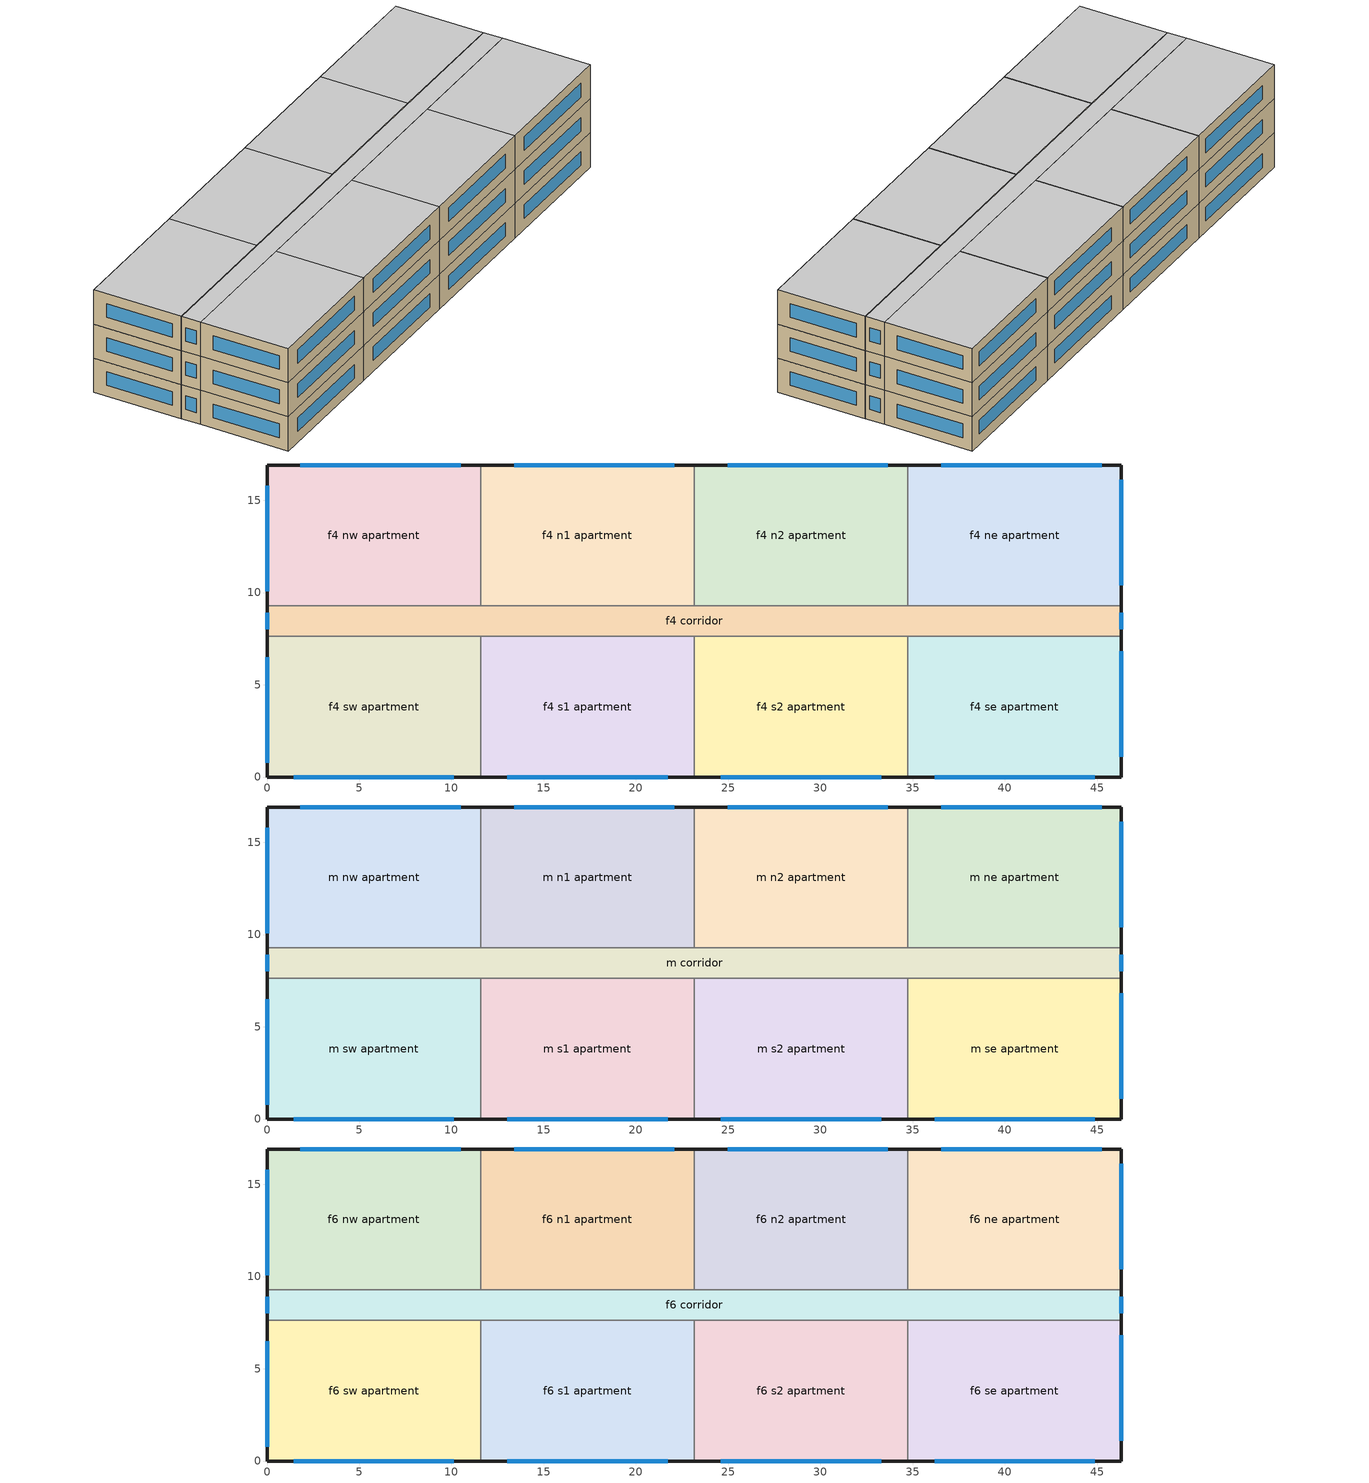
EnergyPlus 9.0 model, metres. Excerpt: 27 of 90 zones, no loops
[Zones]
f4 n1 apartment
 floor to f3 n1 apartment (int_slab_floor): 11.58,16.92 23.16,16.92 23.16,9.3 11.58,9.3 z9.14
 wall outside (res_ext_wall): 23.16,16.92 11.58,16.92 z9.14:12.19
 wall to f4 n2 apartment (int_wall): 23.16,9.3 23.16,16.92 z9.14:12.19
 wall to f4 corridor (int_wall): 11.58,9.3 23.16,9.3 z9.14:12.19
 window (reswindow_u__shgc_0.25): 22.08,16.92 13.4,16.92 z10.1:11.32
f4 n2 apartment
 floor to f3 n2 apartment (int_slab_floor): 23.16,16.92 34.75,16.92 34.75,9.3 23.16,9.3 z9.14
 wall outside (res_ext_wall): 34.75,16.92 23.16,16.92 z9.14:12.19
 wall to f4 ne apartment (int_wall): 34.75,9.3 34.75,16.92 z9.14:12.19
 wall to f4 corridor (int_wall): 23.16,9.3 34.75,9.3 z9.14:12.19
 window (reswindow_u__shgc_0.25): 33.66,16.92 24.98,16.92 z10.1:11.32
f4 ne apartment
 floor to f3 ne apartment (int_slab_floor): 34.75,16.92 46.33,16.92 46.33,9.3 34.75,9.3 z9.14
 wall outside (res_ext_wall): 46.33,9.3 46.33,16.92 34.75,16.92 z9.14:12.19
 wall to f4 corridor (int_wall): 34.75,9.3 46.33,9.3 z9.14:12.19
 window (reswindow_u__shgc_0.25): 45.25,16.92 36.56,16.92 / 46.33,10.4 46.33,16.11 z10.1:11.32
f4 nw apartment
 floor to f3 nw apartment (int_slab_floor): 0,16.92 11.58,16.92 11.58,9.3 0,9.3 z9.14
 wall outside (res_ext_wall): 11.58,16.92 0,16.92 0,9.3 z9.14:12.19
 wall to f4 n1 apartment (int_wall): 11.58,9.3 11.58,16.92 z9.14:12.19
 wall to f4 corridor (int_wall): 0,9.3 11.58,9.3 z9.14:12.19
 window (reswindow_u__shgc_0.25): 10.5,16.92 1.81,16.92 / 0,15.8 0,10.08 z10.1:11.32
f4 s1 apartment
 floor to f3 s1 apartment (int_slab_floor): 11.58,7.62 23.16,7.62 23.16,0 11.58,0 z9.14
 wall outside (res_ext_wall): 11.58,0 23.16,0 z9.14:12.19
 wall to f4 s2 apartment (int_wall): 23.16,0 23.16,7.62 z9.14:12.19
 wall to f4 corridor (int_wall): 23.16,7.62 11.58,7.62 z9.14:12.19
 window (reswindow_u__shgc_0.25): 13.03,0 21.72,0 z10.1:11.32
f4 s2 apartment
 floor to f3 s2 apartment (int_slab_floor): 23.16,7.62 34.75,7.62 34.75,0 23.16,0 z9.14
 wall outside (res_ext_wall): 23.16,0 34.75,0 z9.14:12.19
 wall to f4 se apartment (int_wall): 34.75,0 34.75,7.62 z9.14:12.19
 wall to f4 corridor (int_wall): 34.75,7.62 23.16,7.62 z9.14:12.19
 window (reswindow_u__shgc_0.25): 24.61,0 33.3,0 z10.1:11.32
f4 se apartment
 floor to f3 se apartment (int_slab_floor): 34.75,7.62 46.33,7.62 46.33,0 34.75,0 z9.14
 wall outside (res_ext_wall): 34.75,0 46.33,0 46.33,7.62 z9.14:12.19
 wall to f4 corridor (int_wall): 46.33,7.62 34.75,7.62 z9.14:12.19
 window (reswindow_u__shgc_0.25): 36.19,0 44.88,0 / 46.33,1.1 46.33,6.81 z10.1:11.32
f4 sw apartment
 floor to f3 sw apartment (int_slab_floor): 0,7.62 11.58,7.62 11.58,0 0,0 z9.14
 wall outside (res_ext_wall): 0,7.62 0,0 11.58,0 z9.14:12.19
 wall to f4 s1 apartment (int_wall): 11.58,0 11.58,7.62 z9.14:12.19
 wall to f4 corridor (int_wall): 11.58,7.62 0,7.62 z9.14:12.19
 window (reswindow_u__shgc_0.25): 0,6.5 0,0.79 / 1.45,0 10.13,0 z10.1:11.32
f4 corridor
 floor to f3 corridor (int_slab_floor): 0,9.3 46.33,9.3 46.33,7.62 0,7.62 z9.14
 wall outside (res_ext_wall): 46.33,7.62 46.33,9.3 / 0,9.3 0,7.62 z9.14:12.19
 window (reswindow_u__shgc_0.25): 0,8.91 0,8 / 46.33,8 46.33,8.91 z10.1:11.32
m n1 apartment
 floor to f4 n1 apartment (int_slab_floor): 11.58,16.92 23.16,16.92 23.16,9.3 11.58,9.3 z12.19
 wall outside (res_ext_wall): 23.16,16.92 11.58,16.92 z12.19:15.24
 wall to m n2 apartment (int_wall): 23.16,9.3 23.16,16.92 z12.19:15.24
 wall to m corridor (int_wall): 11.58,9.3 23.16,9.3 z12.19:15.24
 window (reswindow_u__shgc_0.25): 22.08,16.92 13.4,16.92 z13.15:14.36
m n2 apartment
 floor to f4 n2 apartment (int_slab_floor): 23.16,16.92 34.75,16.92 34.75,9.3 23.16,9.3 z12.19
 wall outside (res_ext_wall): 34.75,16.92 23.16,16.92 z12.19:15.24
 wall to m ne apartment (int_wall): 34.75,9.3 34.75,16.92 z12.19:15.24
 wall to m corridor (int_wall): 23.16,9.3 34.75,9.3 z12.19:15.24
 window (reswindow_u__shgc_0.25): 33.66,16.92 24.98,16.92 z13.15:14.36
m ne apartment
 floor to f4 ne apartment (int_slab_floor): 34.75,16.92 46.33,16.92 46.33,9.3 34.75,9.3 z12.19
 wall outside (res_ext_wall): 46.33,9.3 46.33,16.92 34.75,16.92 z12.19:15.24
 wall to m corridor (int_wall): 34.75,9.3 46.33,9.3 z12.19:15.24
 window (reswindow_u__shgc_0.25): 45.25,16.92 36.56,16.92 / 46.33,10.4 46.33,16.11 z13.15:14.36
m nw apartment
 floor to f4 nw apartment (int_slab_floor): 0,16.92 11.58,16.92 11.58,9.3 0,9.3 z12.19
 wall outside (res_ext_wall): 11.58,16.92 0,16.92 0,9.3 z12.19:15.24
 wall to m n1 apartment (int_wall): 11.58,9.3 11.58,16.92 z12.19:15.24
 wall to m corridor (int_wall): 0,9.3 11.58,9.3 z12.19:15.24
 window (reswindow_u__shgc_0.25): 10.5,16.92 1.81,16.92 / 0,15.8 0,10.08 z13.15:14.36
m s1 apartment
 floor to f4 s1 apartment (int_slab_floor): 11.58,7.62 23.16,7.62 23.16,0 11.58,0 z12.19
 wall outside (res_ext_wall): 11.58,0 23.16,0 z12.19:15.24
 wall to m s2 apartment (int_wall): 23.16,0 23.16,7.62 z12.19:15.24
 wall to m corridor (int_wall): 23.16,7.62 11.58,7.62 z12.19:15.24
 window (reswindow_u__shgc_0.25): 13.03,0 21.72,0 z13.15:14.36
m s2 apartment
 floor to f4 s2 apartment (int_slab_floor): 23.16,7.62 34.75,7.62 34.75,0 23.16,0 z12.19
 wall outside (res_ext_wall): 23.16,0 34.75,0 z12.19:15.24
 wall to m se apartment (int_wall): 34.75,0 34.75,7.62 z12.19:15.24
 wall to m corridor (int_wall): 34.75,7.62 23.16,7.62 z12.19:15.24
 window (reswindow_u__shgc_0.25): 24.61,0 33.3,0 z13.15:14.36
m se apartment
 floor to f4 se apartment (int_slab_floor): 34.75,7.62 46.33,7.62 46.33,0 34.75,0 z12.19
 wall outside (res_ext_wall): 34.75,0 46.33,0 46.33,7.62 z12.19:15.24
 wall to m corridor (int_wall): 46.33,7.62 34.75,7.62 z12.19:15.24
 window (reswindow_u__shgc_0.25): 36.19,0 44.88,0 / 46.33,1.1 46.33,6.81 z13.15:14.36
m sw apartment
 floor to f4 sw apartment (int_slab_floor): 0,7.62 11.58,7.62 11.58,0 0,0 z12.19
 wall outside (res_ext_wall): 0,7.62 0,0 11.58,0 z12.19:15.24
 wall to m s1 apartment (int_wall): 11.58,0 11.58,7.62 z12.19:15.24
 wall to m corridor (int_wall): 11.58,7.62 0,7.62 z12.19:15.24
 window (reswindow_u__shgc_0.25): 0,6.5 0,0.79 / 1.45,0 10.13,0 z13.15:14.36
m corridor
 floor to f4 corridor (int_slab_floor): 0,9.3 46.33,9.3 46.33,7.62 0,7.62 z12.19
 wall outside (res_ext_wall): 46.33,7.62 46.33,9.3 / 0,9.3 0,7.62 z12.19:15.24
 window (reswindow_u__shgc_0.25): 0,8.91 0,8 / 46.33,8 46.33,8.91 z13.15:14.36
f6 n1 apartment
 floor to m n1 apartment (int_slab_floor): 11.58,16.92 23.16,16.92 23.16,9.3 11.58,9.3 z15.24
 wall outside (res_ext_wall): 23.16,16.92 11.58,16.92 z15.24:18.29
 wall to f6 n2 apartment (int_wall): 23.16,9.3 23.16,16.92 z15.24:18.29
 wall to f6 corridor (int_wall): 11.58,9.3 23.16,9.3 z15.24:18.29
 window (reswindow_u__shgc_0.25): 22.08,16.92 13.4,16.92 z16.19:17.41
 ceiling to f7 n1 apartment (int_slab_ceiling): 23.16,9.3 23.16,16.92 11.58,16.92 11.58,9.3 z18.29
f6 n2 apartment
 floor to m n2 apartment (int_slab_floor): 23.16,16.92 34.75,16.92 34.75,9.3 23.16,9.3 z15.24
 wall outside (res_ext_wall): 34.75,16.92 23.16,16.92 z15.24:18.29
 wall to f6 ne apartment (int_wall): 34.75,9.3 34.75,16.92 z15.24:18.29
 wall to f6 corridor (int_wall): 23.16,9.3 34.75,9.3 z15.24:18.29
 window (reswindow_u__shgc_0.25): 33.66,16.92 24.98,16.92 z16.19:17.41
 ceiling to f7 n2 apartment (int_slab_ceiling): 34.75,9.3 34.75,16.92 23.16,16.92 23.16,9.3 z18.29
f6 ne apartment
 floor to m ne apartment (int_slab_floor): 34.75,16.92 46.33,16.92 46.33,9.3 34.75,9.3 z15.24
 wall outside (res_ext_wall): 46.33,9.3 46.33,16.92 34.75,16.92 z15.24:18.29
 wall to f6 corridor (int_wall): 34.75,9.3 46.33,9.3 z15.24:18.29
 window (reswindow_u__shgc_0.25): 45.25,16.92 36.56,16.92 / 46.33,10.4 46.33,16.11 z16.19:17.41
 ceiling to f7 ne apartment (int_slab_ceiling): 46.33,9.3 46.33,16.92 34.75,16.92 34.75,9.3 z18.29
f6 nw apartment
 floor to m nw apartment (int_slab_floor): 0,16.92 11.58,16.92 11.58,9.3 0,9.3 z15.24
 wall outside (res_ext_wall): 11.58,16.92 0,16.92 0,9.3 z15.24:18.29
 wall to f6 n1 apartment (int_wall): 11.58,9.3 11.58,16.92 z15.24:18.29
 wall to f6 corridor (int_wall): 0,9.3 11.58,9.3 z15.24:18.29
 window (reswindow_u__shgc_0.25): 10.5,16.92 1.81,16.92 / 0,15.8 0,10.08 z16.19:17.41
 ceiling to f7 nw apartment (int_slab_ceiling): 11.58,9.3 11.58,16.92 0,16.92 0,9.3 z18.29
f6 s1 apartment
 floor to m s1 apartment (int_slab_floor): 11.58,7.62 23.16,7.62 23.16,0 11.58,0 z15.24
 wall outside (res_ext_wall): 11.58,0 23.16,0 z15.24:18.29
 wall to f6 s2 apartment (int_wall): 23.16,0 23.16,7.62 z15.24:18.29
 wall to f6 corridor (int_wall): 23.16,7.62 11.58,7.62 z15.24:18.29
 window (reswindow_u__shgc_0.25): 13.03,0 21.72,0 z16.19:17.41
 ceiling to f7 s1 apartment (int_slab_ceiling): 23.16,0 23.16,7.62 11.58,7.62 11.58,0 z18.29
f6 s2 apartment
 floor to m s2 apartment (int_slab_floor): 23.16,7.62 34.75,7.62 34.75,0 23.16,0 z15.24
 wall outside (res_ext_wall): 23.16,0 34.75,0 z15.24:18.29
 wall to f6 se apartment (int_wall): 34.75,0 34.75,7.62 z15.24:18.29
 wall to f6 corridor (int_wall): 34.75,7.62 23.16,7.62 z15.24:18.29
 window (reswindow_u__shgc_0.25): 24.61,0 33.3,0 z16.19:17.41
 ceiling to f7 s2 apartment (int_slab_ceiling): 34.75,0 34.75,7.62 23.16,7.62 23.16,0 z18.29
f6 se apartment
 floor to m se apartment (int_slab_floor): 34.75,7.62 46.33,7.62 46.33,0 34.75,0 z15.24
 wall outside (res_ext_wall): 34.75,0 46.33,0 46.33,7.62 z15.24:18.29
 wall to f6 corridor (int_wall): 46.33,7.62 34.75,7.62 z15.24:18.29
 window (reswindow_u__shgc_0.25): 36.19,0 44.88,0 / 46.33,1.1 46.33,6.81 z16.19:17.41
 ceiling to f7 se apartment (int_slab_ceiling): 46.33,0 46.33,7.62 34.75,7.62 34.75,0 z18.29
f6 sw apartment
 floor to m sw apartment (int_slab_floor): 0,7.62 11.58,7.62 11.58,0 0,0 z15.24
 wall outside (res_ext_wall): 0,7.62 0,0 11.58,0 z15.24:18.29
 wall to f6 s1 apartment (int_wall): 11.58,0 11.58,7.62 z15.24:18.29
 wall to f6 corridor (int_wall): 11.58,7.62 0,7.62 z15.24:18.29
 window (reswindow_u__shgc_0.25): 0,6.5 0,0.79 / 1.45,0 10.13,0 z16.19:17.41
 ceiling to f7 sw apartment (int_slab_ceiling): 11.58,0 11.58,7.62 0,7.62 0,0 z18.29
f6 corridor
 floor to m corridor (int_slab_floor): 0,9.3 46.33,9.3 46.33,7.62 0,7.62 z15.24
 wall outside (res_ext_wall): 46.33,7.62 46.33,9.3 / 0,9.3 0,7.62 z15.24:18.29
 window (reswindow_u__shgc_0.25): 0,8.91 0,8 / 46.33,8 46.33,8.91 z16.19:17.41
 ceiling to f7 corridor (int_slab_ceiling): 46.33,7.62 46.33,9.3 0,9.3 0,7.62 z18.29
[Building]
ApartmentHighRise: 0, city, 0.04, 0.2, fullinteriorandexterior, 25, 6
[Site:GroundTemperature:FCfactorMethod]
16, 11.9, 7.7, 4, 7.9, 13.8, 17.2, 20.8, 24.8, 26.1, 26.5, 22.5
[Site:Location]
atlanta-hartsfield.jackson.intl.ap_ga_usa wmo=722190: 33.64, -84.43, -5, 313
[Site:WaterMainsTemperature]
correlation: , 16.6, 22.5
[SizingPeriod:DesignDay]
atlanta-hartsfield.jackson.intl.ap_ga_usa ann clg .4% condns db=>mwb: 7, 21, summerdesignday, 34.4, 9.5, defaultmultipliers, , wetbulb, 23.5, , , , , 97621, 4, 300, no, no, no, ashraetau, , , 0.556, 1.779
atlanta-hartsfield.jackson.intl.ap_ga_usa ann htg 99.6% condns db: 1, 21, winterdesignday, -6.3, 0, defaultmultipliers, , wetbulb, -6.3, , , , , 97621, 5.3, 320, no, no, no, ashraeclearsky, , , , , 0
[Construction]
int_slab_ceiling: cp02 carpet pad, 100mm normalweight concrete floor
int_slab_floor: 100mm normalweight concrete floor, cp02 carpet pad
int_wall: g01 13mm gypsum board, g01 13mm gypsum board
interiorfurnishings: std wood 6inch
res_ext_wall: f07 25mm stucco, g01 16mm gypsum board, res_exterior_wall_insulation, g01 16mm gypsum board
reswindow_u__shgc_0.25: res window glazing layer
[Material]
100mm normalweight concrete floor: mediumrough, 0.1016, 2.31, 2322, 832
f07 25mm stucco: smooth, 0.0254, 0.72, 1856, 840, 0.9, 0.7, 0.7
g01 13mm gypsum board: smooth, 0.0127, 0.16, 800, 1090, 0.9, 0.7, 0.5
g01 16mm gypsum board: mediumsmooth, 0.0159, 0.16, 800, 1090
std wood 6inch: mediumsmooth, 0.15, 0.12, 540, 1210, 0.9, 0.7, 0.7
[Material:NoMass]
cp02 carpet pad: veryrough, 0.21648, 0.9, 0.7, 0.8
res_exterior_wall_insulation: mediumsmooth, 2.368, 0.9, 0.7, 0.7
[WindowMaterial:SimpleGlazingSystem]
res window glazing layer: 2.78235, 0.25, 0.275
[ElectricEquipment]
f4 n1 apartment_plug_mn1_equip: f4 n1 apartment, eqp_apt_sch, watts/area, , 6.67, , 0, 0.5, 0, MiscPlug
f4 n2 apartment_plug_mn2_equip: f4 n2 apartment, eqp_apt_sch, watts/area, , 6.67, , 0, 0.5, 0, MiscPlug
f4 ne apartment_plug_mne_equip: f4 ne apartment, eqp_apt_sch, watts/area, , 6.67, , 0, 0.5, 0, MiscPlug
f4 nw apartment_plug_mnw_equip: f4 nw apartment, eqp_apt_sch, watts/area, , 6.67, , 0, 0.5, 0, MiscPlug
f4 s1 apartment_plug_ms1_equip: f4 s1 apartment, eqp_apt_sch, watts/area, , 6.67, , 0, 0.5, 0, MiscPlug
f4 s2 apartment_plug_ms2_equip: f4 s2 apartment, eqp_apt_sch, watts/area, , 6.67, , 0, 0.5, 0, MiscPlug
f4 se apartment_plug_mse_equip: f4 se apartment, eqp_apt_sch, watts/area, , 6.67, , 0, 0.5, 0, MiscPlug
f4 sw apartment_plug_msw_equip: f4 sw apartment, eqp_apt_sch, watts/area, , 6.67, , 0, 0.5, 0, MiscPlug
f6 n1 apartment_plug_mn1_equip: f6 n1 apartment, eqp_apt_sch, watts/area, , 6.67, , 0, 0.5, 0, MiscPlug
f6 n2 apartment_plug_mn2_equip: f6 n2 apartment, eqp_apt_sch, watts/area, , 6.67, , 0, 0.5, 0, MiscPlug
f6 ne apartment_plug_mne_equip: f6 ne apartment, eqp_apt_sch, watts/area, , 6.67, , 0, 0.5, 0, MiscPlug
f6 nw apartment_plug_mnw_equip: f6 nw apartment, eqp_apt_sch, watts/area, , 6.67, , 0, 0.5, 0, MiscPlug
f6 s1 apartment_plug_ms1_equip: f6 s1 apartment, eqp_apt_sch, watts/area, , 6.67, , 0, 0.5, 0, MiscPlug
f6 s2 apartment_plug_ms2_equip: f6 s2 apartment, eqp_apt_sch, watts/area, , 6.67, , 0, 0.5, 0, MiscPlug
f6 se apartment_plug_mse_equip: f6 se apartment, eqp_apt_sch, watts/area, , 6.67, , 0, 0.5, 0, MiscPlug
f6 sw apartment_plug_msw_equip: f6 sw apartment, eqp_apt_sch, watts/area, , 6.67, , 0, 0.5, 0, MiscPlug
m n1 apartment_plug_mn1_equip: m n1 apartment, eqp_apt_sch, watts/area, , 6.67, , 0, 0.5, 0, MiscPlug
m n2 apartment_plug_mn2_equip: m n2 apartment, eqp_apt_sch, watts/area, , 6.67, , 0, 0.5, 0, MiscPlug
m ne apartment_plug_mne_equip: m ne apartment, eqp_apt_sch, watts/area, , 6.67, , 0, 0.5, 0, MiscPlug
m nw apartment_plug_mnw_equip: m nw apartment, eqp_apt_sch, watts/area, , 6.67, , 0, 0.5, 0, MiscPlug
m s1 apartment_plug_ms1_equip: m s1 apartment, eqp_apt_sch, watts/area, , 6.67, , 0, 0.5, 0, MiscPlug
m s2 apartment_plug_ms2_equip: m s2 apartment, eqp_apt_sch, watts/area, , 6.67, , 0, 0.5, 0, MiscPlug
m se apartment_plug_mse_equip: m se apartment, eqp_apt_sch, watts/area, , 6.67, , 0, 0.5, 0, MiscPlug
m sw apartment_plug_msw_equip: m sw apartment, eqp_apt_sch, watts/area, , 6.67, , 0, 0.5, 0, MiscPlug
[Exterior:Lights]
facade lighting: exterior_lgt_always_on, 10720.1, astronomicalclock, General
[InternalMass]
f4 n1 apartment_internalmass_1: interiorfurnishings, f4 n1 apartment, 176.4981
f4 n2 apartment_internalmass_1: interiorfurnishings, f4 n2 apartment, 176.4981
f4 ne apartment_internalmass_1: interiorfurnishings, f4 ne apartment, 176.4981
f4 nw apartment_internalmass_1: interiorfurnishings, f4 nw apartment, 176.4981
f4 s1 apartment_internalmass_1: interiorfurnishings, f4 s1 apartment, 176.4981
f4 s2 apartment_internalmass_1: interiorfurnishings, f4 s2 apartment, 176.4981
f4 se apartment_internalmass_1: interiorfurnishings, f4 se apartment, 176.4981
f4 sw apartment_internalmass_1: interiorfurnishings, f4 sw apartment, 176.4981
f6 n1 apartment_internalmass_1: interiorfurnishings, f6 n1 apartment, 176.4981
f6 n2 apartment_internalmass_1: interiorfurnishings, f6 n2 apartment, 176.4981
f6 ne apartment_internalmass_1: interiorfurnishings, f6 ne apartment, 176.4981
f6 nw apartment_internalmass_1: interiorfurnishings, f6 nw apartment, 176.4981
f6 s1 apartment_internalmass_1: interiorfurnishings, f6 s1 apartment, 176.4981
f6 s2 apartment_internalmass_1: interiorfurnishings, f6 s2 apartment, 176.4981
f6 se apartment_internalmass_1: interiorfurnishings, f6 se apartment, 176.4981
f6 sw apartment_internalmass_1: interiorfurnishings, f6 sw apartment, 176.4981
m n1 apartment_internalmass_1: interiorfurnishings, m n1 apartment, 176.4981
m n2 apartment_internalmass_1: interiorfurnishings, m n2 apartment, 176.4981
m ne apartment_internalmass_1: interiorfurnishings, m ne apartment, 176.4981
m nw apartment_internalmass_1: interiorfurnishings, m nw apartment, 176.4981
m s1 apartment_internalmass_1: interiorfurnishings, m s1 apartment, 176.4981
m s2 apartment_internalmass_1: interiorfurnishings, m s2 apartment, 176.4981
m se apartment_internalmass_1: interiorfurnishings, m se apartment, 176.4981
m sw apartment_internalmass_1: interiorfurnishings, m sw apartment, 176.4981
[Lights]
f4 corridor_lights_hardwired: f4 corridor, ltg_cor_sch, watts/area, , 8.52502, , 0, 0.6, 0.2, 1, LightsWired, no
f4 n1 apartment_lights_hardwired: f4 n1 apartment, ltg_apt_sch, watts/area, , 11.5174, , 0, 0.6, 0.2, 1, LightsWired, no
f4 n1 apartment_lights_plugin: f4 n1 apartment, ltg_apt_sch, watts/area, , 2.90626, , 0, 0.6, 0.2, 1, LightsPlugIn, no
f4 n2 apartment_lights_hardwired: f4 n2 apartment, ltg_apt_sch, watts/area, , 11.5174, , 0, 0.6, 0.2, 1, LightsWired, no
f4 n2 apartment_lights_plugin: f4 n2 apartment, ltg_apt_sch, watts/area, , 2.90626, , 0, 0.6, 0.2, 1, LightsPlugIn, no
f4 ne apartment_lights_hardwired: f4 ne apartment, ltg_apt_sch, watts/area, , 11.5174, , 0, 0.6, 0.2, 1, LightsWired, no
f4 ne apartment_lights_plugin: f4 ne apartment, ltg_apt_sch, watts/area, , 2.90626, , 0, 0.6, 0.2, 1, LightsPlugIn, no
f4 nw apartment_lights_hardwired: f4 nw apartment, ltg_apt_sch, watts/area, , 11.5174, , 0, 0.6, 0.2, 1, LightsWired, no
f4 nw apartment_lights_plugin: f4 nw apartment, ltg_apt_sch, watts/area, , 2.90626, , 0, 0.6, 0.2, 1, LightsPlugIn, no
f4 s1 apartment_lights_hardwired: f4 s1 apartment, ltg_apt_sch, watts/area, , 11.5174, , 0, 0.6, 0.2, 1, LightsWired, no
f4 s1 apartment_lights_plugin: f4 s1 apartment, ltg_apt_sch, watts/area, , 2.90626, , 0, 0.6, 0.2, 1, LightsPlugIn, no
f4 s2 apartment_lights_hardwired: f4 s2 apartment, ltg_apt_sch, watts/area, , 11.5174, , 0, 0.6, 0.2, 1, LightsWired, no
f4 s2 apartment_lights_plugin: f4 s2 apartment, ltg_apt_sch, watts/area, , 2.90626, , 0, 0.6, 0.2, 1, LightsPlugIn, no
f4 se apartment_lights_hardwired: f4 se apartment, ltg_apt_sch, watts/area, , 11.5174, , 0, 0.6, 0.2, 1, LightsWired, no
f4 se apartment_lights_plugin: f4 se apartment, ltg_apt_sch, watts/area, , 2.90626, , 0, 0.6, 0.2, 1, LightsPlugIn, no
f4 sw apartment_lights_hardwired: f4 sw apartment, ltg_apt_sch, watts/area, , 11.5174, , 0, 0.6, 0.2, 1, LightsWired, no
f4 sw apartment_lights_plugin: f4 sw apartment, ltg_apt_sch, watts/area, , 2.90626, , 0, 0.6, 0.2, 1, LightsPlugIn, no
f6 corridor_lights_hardwired: f6 corridor, ltg_cor_sch, watts/area, , 8.52502, , 0, 0.6, 0.2, 1, LightsWired, no
f6 n1 apartment_lights_hardwired: f6 n1 apartment, ltg_apt_sch, watts/area, , 11.5174, , 0, 0.6, 0.2, 1, LightsWired, no
f6 n1 apartment_lights_plugin: f6 n1 apartment, ltg_apt_sch, watts/area, , 2.90626, , 0, 0.6, 0.2, 1, LightsPlugIn, no
f6 n2 apartment_lights_hardwired: f6 n2 apartment, ltg_apt_sch, watts/area, , 11.5174, , 0, 0.6, 0.2, 1, LightsWired, no
f6 n2 apartment_lights_plugin: f6 n2 apartment, ltg_apt_sch, watts/area, , 2.90626, , 0, 0.6, 0.2, 1, LightsPlugIn, no
f6 ne apartment_lights_hardwired: f6 ne apartment, ltg_apt_sch, watts/area, , 11.5174, , 0, 0.6, 0.2, 1, LightsWired, no
f6 ne apartment_lights_plugin: f6 ne apartment, ltg_apt_sch, watts/area, , 2.90626, , 0, 0.6, 0.2, 1, LightsPlugIn, no
f6 nw apartment_lights_hardwired: f6 nw apartment, ltg_apt_sch, watts/area, , 11.5174, , 0, 0.6, 0.2, 1, LightsWired, no
f6 nw apartment_lights_plugin: f6 nw apartment, ltg_apt_sch, watts/area, , 2.90626, , 0, 0.6, 0.2, 1, LightsPlugIn, no
f6 s1 apartment_lights_hardwired: f6 s1 apartment, ltg_apt_sch, watts/area, , 11.5174, , 0, 0.6, 0.2, 1, LightsWired, no
f6 s1 apartment_lights_plugin: f6 s1 apartment, ltg_apt_sch, watts/area, , 2.90626, , 0, 0.6, 0.2, 1, LightsPlugIn, no
f6 s2 apartment_lights_hardwired: f6 s2 apartment, ltg_apt_sch, watts/area, , 11.5174, , 0, 0.6, 0.2, 1, LightsWired, no
f6 s2 apartment_lights_plugin: f6 s2 apartment, ltg_apt_sch, watts/area, , 2.90626, , 0, 0.6, 0.2, 1, LightsPlugIn, no
f6 se apartment_lights_hardwired: f6 se apartment, ltg_apt_sch, watts/area, , 11.5174, , 0, 0.6, 0.2, 1, LightsWired, no
f6 se apartment_lights_plugin: f6 se apartment, ltg_apt_sch, watts/area, , 2.90626, , 0, 0.6, 0.2, 1, LightsPlugIn, no
f6 sw apartment_lights_hardwired: f6 sw apartment, ltg_apt_sch, watts/area, , 11.5174, , 0, 0.6, 0.2, 1, LightsWired, no
f6 sw apartment_lights_plugin: f6 sw apartment, ltg_apt_sch, watts/area, , 2.90626, , 0, 0.6, 0.2, 1, LightsPlugIn, no
m corridor_lights_hardwired: m corridor, ltg_cor_sch, watts/area, , 8.52502, , 0, 0.6, 0.2, 1, LightsWired, no
m n1 apartment_lights_hardwired: m n1 apartment, ltg_apt_sch, watts/area, , 11.5174, , 0, 0.6, 0.2, 1, LightsWired, no
m n1 apartment_lights_plugin: m n1 apartment, ltg_apt_sch, watts/area, , 2.90626, , 0, 0.6, 0.2, 1, LightsPlugIn, no
m n2 apartment_lights_hardwired: m n2 apartment, ltg_apt_sch, watts/area, , 11.5174, , 0, 0.6, 0.2, 1, LightsWired, no
m n2 apartment_lights_plugin: m n2 apartment, ltg_apt_sch, watts/area, , 2.90626, , 0, 0.6, 0.2, 1, LightsPlugIn, no
m ne apartment_lights_hardwired: m ne apartment, ltg_apt_sch, watts/area, , 11.5174, , 0, 0.6, 0.2, 1, LightsWired, no
m ne apartment_lights_plugin: m ne apartment, ltg_apt_sch, watts/area, , 2.90626, , 0, 0.6, 0.2, 1, LightsPlugIn, no
m nw apartment_lights_hardwired: m nw apartment, ltg_apt_sch, watts/area, , 11.5174, , 0, 0.6, 0.2, 1, LightsWired, no
m nw apartment_lights_plugin: m nw apartment, ltg_apt_sch, watts/area, , 2.90626, , 0, 0.6, 0.2, 1, LightsPlugIn, no
m s1 apartment_lights_hardwired: m s1 apartment, ltg_apt_sch, watts/area, , 11.5174, , 0, 0.6, 0.2, 1, LightsWired, no
m s1 apartment_lights_plugin: m s1 apartment, ltg_apt_sch, watts/area, , 2.90626, , 0, 0.6, 0.2, 1, LightsPlugIn, no
m s2 apartment_lights_hardwired: m s2 apartment, ltg_apt_sch, watts/area, , 11.5174, , 0, 0.6, 0.2, 1, LightsWired, no
m s2 apartment_lights_plugin: m s2 apartment, ltg_apt_sch, watts/area, , 2.90626, , 0, 0.6, 0.2, 1, LightsPlugIn, no
m se apartment_lights_hardwired: m se apartment, ltg_apt_sch, watts/area, , 11.5174, , 0, 0.6, 0.2, 1, LightsWired, no
m se apartment_lights_plugin: m se apartment, ltg_apt_sch, watts/area, , 2.90626, , 0, 0.6, 0.2, 1, LightsPlugIn, no
m sw apartment_lights_hardwired: m sw apartment, ltg_apt_sch, watts/area, , 11.5174, , 0, 0.6, 0.2, 1, LightsWired, no
m sw apartment_lights_plugin: m sw apartment, ltg_apt_sch, watts/area, , 2.90626, , 0, 0.6, 0.2, 1, LightsPlugIn, no
[People]
f4 n1 apartment people: f4 n1 apartment, occ_apt_sch, people, 2.5, , , 0.3, autocalculate, activity schedule
f4 n2 apartment people: f4 n2 apartment, occ_apt_sch, people, 2.5, , , 0.3, autocalculate, activity schedule
f4 ne apartment people: f4 ne apartment, occ_apt_sch, people, 2.5, , , 0.3, autocalculate, activity schedule
f4 nw apartment people: f4 nw apartment, occ_apt_sch, people, 2.5, , , 0.3, autocalculate, activity schedule
f4 s1 apartment people: f4 s1 apartment, occ_apt_sch, people, 2.5, , , 0.3, autocalculate, activity schedule
f4 s2 apartment people: f4 s2 apartment, occ_apt_sch, people, 2.5, , , 0.3, autocalculate, activity schedule
f4 se apartment people: f4 se apartment, occ_apt_sch, people, 2.5, , , 0.3, autocalculate, activity schedule
f4 sw apartment people: f4 sw apartment, occ_apt_sch, people, 2.5, , , 0.3, autocalculate, activity schedule
f6 n1 apartment people: f6 n1 apartment, occ_apt_sch, people, 2.5, , , 0.3, autocalculate, activity schedule
f6 n2 apartment people: f6 n2 apartment, occ_apt_sch, people, 2.5, , , 0.3, autocalculate, activity schedule
f6 ne apartment people: f6 ne apartment, occ_apt_sch, people, 2.5, , , 0.3, autocalculate, activity schedule
f6 nw apartment people: f6 nw apartment, occ_apt_sch, people, 2.5, , , 0.3, autocalculate, activity schedule
f6 s1 apartment people: f6 s1 apartment, occ_apt_sch, people, 2.5, , , 0.3, autocalculate, activity schedule
f6 s2 apartment people: f6 s2 apartment, occ_apt_sch, people, 2.5, , , 0.3, autocalculate, activity schedule
f6 se apartment people: f6 se apartment, occ_apt_sch, people, 2.5, , , 0.3, autocalculate, activity schedule
f6 sw apartment people: f6 sw apartment, occ_apt_sch, people, 2.5, , , 0.3, autocalculate, activity schedule
m n1 apartment people: m n1 apartment, occ_apt_sch, people, 2.5, , , 0.3, autocalculate, activity schedule
m n2 apartment people: m n2 apartment, occ_apt_sch, people, 2.5, , , 0.3, autocalculate, activity schedule
m ne apartment people: m ne apartment, occ_apt_sch, people, 2.5, , , 0.3, autocalculate, activity schedule
m nw apartment people: m nw apartment, occ_apt_sch, people, 2.5, , , 0.3, autocalculate, activity schedule
m s1 apartment people: m s1 apartment, occ_apt_sch, people, 2.5, , , 0.3, autocalculate, activity schedule
m s2 apartment people: m s2 apartment, occ_apt_sch, people, 2.5, , , 0.3, autocalculate, activity schedule
m se apartment people: m se apartment, occ_apt_sch, people, 2.5, , , 0.3, autocalculate, activity schedule
m sw apartment people: m sw apartment, occ_apt_sch, people, 2.5, , , 0.3, autocalculate, activity schedule
[Zone]
f4 corridor: 0, 0, 7.6196, 9.1435, 1, 1, -9999, autocalculate, autocalculate, , , yes
f4 n1 apartment: 0, 11.5818, 9.2959, 9.1435, 1, 1, -9999, autocalculate, autocalculate, , , yes
f4 n2 apartment: 0, 23.1637, 9.2959, 9.1435, 1, 1, -9999, autocalculate, autocalculate, , , yes
f4 ne apartment: 0, 34.7455, 9.2959, 9.1435, 1, 1, -9999, autocalculate, autocalculate, , , yes
f4 nw apartment: 0, 0, 9.2959, 9.1435, 1, 1, -9999, autocalculate, autocalculate, , , yes
f4 s1 apartment: 0, 11.5818, 0, 9.1435, 1, 1, -9999, autocalculate, autocalculate, , , yes
f4 s2 apartment: 0, 23.1637, 0, 9.1435, 1, 1, -9999, autocalculate, autocalculate, , , yes
f4 se apartment: 0, 34.7455, 0, 9.1435, 1, 1, -9999, autocalculate, autocalculate, , , yes
f4 sw apartment: 0, 0, 0, 9.1435, 1, 1, -9999, autocalculate, autocalculate, , , yes
f6 corridor: 0, 0, 7.6196, 15.2393, 1, 1, -9999, autocalculate, autocalculate, , , yes
f6 n1 apartment: 0, 11.5818, 9.2959, 15.2393, 1, 1, -9999, autocalculate, autocalculate, , , yes
f6 n2 apartment: 0, 23.1637, 9.2959, 15.2393, 1, 1, -9999, autocalculate, autocalculate, , , yes
f6 ne apartment: 0, 34.7455, 9.2959, 15.2393, 1, 1, -9999, autocalculate, autocalculate, , , yes
f6 nw apartment: 0, 0, 9.2959, 15.2393, 1, 1, -9999, autocalculate, autocalculate, , , yes
f6 s1 apartment: 0, 11.5818, 0, 15.2393, 1, 1, -9999, autocalculate, autocalculate, , , yes
f6 s2 apartment: 0, 23.1637, 0, 15.2393, 1, 1, -9999, autocalculate, autocalculate, , , yes
f6 se apartment: 0, 34.7455, 0, 15.2393, 1, 1, -9999, autocalculate, autocalculate, , , yes
f6 sw apartment: 0, 0, 0, 15.2393, 1, 1, -9999, autocalculate, autocalculate, , , yes
m corridor: 0, 0, 7.6196, 12.1914, 1, 1, -9999, autocalculate, autocalculate, , , yes
m n1 apartment: 0, 11.5818, 9.2959, 12.1914, 1, 1, -9999, autocalculate, autocalculate, , , yes
m n2 apartment: 0, 23.1637, 9.2959, 12.1914, 1, 1, -9999, autocalculate, autocalculate, , , yes
m ne apartment: 0, 34.7455, 9.2959, 12.1914, 1, 1, -9999, autocalculate, autocalculate, , , yes
m nw apartment: 0, 0, 9.2959, 12.1914, 1, 1, -9999, autocalculate, autocalculate, , , yes
m s1 apartment: 0, 11.5818, 0, 12.1914, 1, 1, -9999, autocalculate, autocalculate, , , yes
m s2 apartment: 0, 23.1637, 0, 12.1914, 1, 1, -9999, autocalculate, autocalculate, , , yes
m se apartment: 0, 34.7455, 0, 12.1914, 1, 1, -9999, autocalculate, autocalculate, , , yes
m sw apartment: 0, 0, 0, 12.1914, 1, 1, -9999, autocalculate, autocalculate, , , yes
[ZoneInfiltration:DesignFlowRate]
f4 corridor_infiltration: f4 corridor, inf_apt_sch, flow/exteriorarea, , , 0.00056896, , 0, 0, 0.224, 0
f4 n1 apartment_infiltration: f4 n1 apartment, inf_apt_sch, flow/exteriorarea, , , 0.00056896, , 0, 0, 0.224, 0
f4 n2 apartment_infiltration: f4 n2 apartment, inf_apt_sch, flow/exteriorarea, , , 0.00056896, , 0, 0, 0.224, 0
f4 ne apartment_infiltration: f4 ne apartment, inf_apt_sch, flow/exteriorarea, , , 0.00056896, , 0, 0, 0.224, 0
f4 nw apartment_infiltration: f4 nw apartment, inf_apt_sch, flow/exteriorarea, , , 0.00056896, , 0, 0, 0.224, 0
f4 s1 apartment_infiltration: f4 s1 apartment, inf_apt_sch, flow/exteriorarea, , , 0.00056896, , 0, 0, 0.224, 0
f4 s2 apartment_infiltration: f4 s2 apartment, inf_apt_sch, flow/exteriorarea, , , 0.00056896, , 0, 0, 0.224, 0
f4 se apartment_infiltration: f4 se apartment, inf_apt_sch, flow/exteriorarea, , , 0.00056896, , 0, 0, 0.224, 0
f4 sw apartment_infiltration: f4 sw apartment, inf_apt_sch, flow/exteriorarea, , , 0.00056896, , 0, 0, 0.224, 0
f6 corridor_infiltration: f6 corridor, inf_apt_sch, flow/exteriorarea, , , 0.00056896, , 0, 0, 0.224, 0
f6 n1 apartment_infiltration: f6 n1 apartment, inf_apt_sch, flow/exteriorarea, , , 0.00056896, , 0, 0, 0.224, 0
f6 n2 apartment_infiltration: f6 n2 apartment, inf_apt_sch, flow/exteriorarea, , , 0.00056896, , 0, 0, 0.224, 0
f6 ne apartment_infiltration: f6 ne apartment, inf_apt_sch, flow/exteriorarea, , , 0.00056896, , 0, 0, 0.224, 0
f6 nw apartment_infiltration: f6 nw apartment, inf_apt_sch, flow/exteriorarea, , , 0.00056896, , 0, 0, 0.224, 0
f6 s1 apartment_infiltration: f6 s1 apartment, inf_apt_sch, flow/exteriorarea, , , 0.00056896, , 0, 0, 0.224, 0
f6 s2 apartment_infiltration: f6 s2 apartment, inf_apt_sch, flow/exteriorarea, , , 0.00056896, , 0, 0, 0.224, 0
f6 se apartment_infiltration: f6 se apartment, inf_apt_sch, flow/exteriorarea, , , 0.00056896, , 0, 0, 0.224, 0
f6 sw apartment_infiltration: f6 sw apartment, inf_apt_sch, flow/exteriorarea, , , 0.00056896, , 0, 0, 0.224, 0
m corridor_infiltration: m corridor, inf_apt_sch, flow/exteriorarea, , , 0.00056896, , 0, 0, 0.224, 0
m n1 apartment_infiltration: m n1 apartment, inf_apt_sch, flow/exteriorarea, , , 0.00056896, , 0, 0, 0.224, 0
m n2 apartment_infiltration: m n2 apartment, inf_apt_sch, flow/exteriorarea, , , 0.00056896, , 0, 0, 0.224, 0
m ne apartment_infiltration: m ne apartment, inf_apt_sch, flow/exteriorarea, , , 0.00056896, , 0, 0, 0.224, 0
m nw apartment_infiltration: m nw apartment, inf_apt_sch, flow/exteriorarea, , , 0.00056896, , 0, 0, 0.224, 0
m s1 apartment_infiltration: m s1 apartment, inf_apt_sch, flow/exteriorarea, , , 0.00056896, , 0, 0, 0.224, 0
m s2 apartment_infiltration: m s2 apartment, inf_apt_sch, flow/exteriorarea, , , 0.00056896, , 0, 0, 0.224, 0
m se apartment_infiltration: m se apartment, inf_apt_sch, flow/exteriorarea, , , 0.00056896, , 0, 0, 0.224, 0
m sw apartment_infiltration: m sw apartment, inf_apt_sch, flow/exteriorarea, , , 0.00056896, , 0, 0, 0.224, 0
[ZoneVentilation:WindandStackOpenArea]
f4 n1 apartment sliding door ventilation: f4 n1 apartment, 0.1181, sliding_doors_ventilation_availability_sch, autocalculate, 0, 15.2393, autocalculate, 18.89, , 25.56, , -100, , 15.56, , 26.67, , 40
f4 n2 apartment sliding door ventilation: f4 n2 apartment, 0.1181, sliding_doors_ventilation_availability_sch, autocalculate, 0, 15.2393, autocalculate, 18.89, , 25.56, , -100, , 15.56, , 26.67, , 40
f4 ne apartment sliding door ventilation: f4 ne apartment, 0.1181, sliding_doors_ventilation_availability_sch, autocalculate, 0, 15.2393, autocalculate, 18.89, , 25.56, , -100, , 15.56, , 26.67, , 40
f4 nw apartment sliding door ventilation: f4 nw apartment, 0.1181, sliding_doors_ventilation_availability_sch, autocalculate, 0, 15.2393, autocalculate, 18.89, , 25.56, , -100, , 15.56, , 26.67, , 40
f4 s1 apartment sliding door ventilation: f4 s1 apartment, 0.1181, sliding_doors_ventilation_availability_sch, autocalculate, 180, 15.2393, autocalculate, 18.89, , 25.56, , -100, , 15.56, , 26.67, , 40
f4 s2 apartment sliding door ventilation: f4 s2 apartment, 0.1181, sliding_doors_ventilation_availability_sch, autocalculate, 180, 15.2393, autocalculate, 18.89, , 25.56, , -100, , 15.56, , 26.67, , 40
f4 se apartment sliding door ventilation: f4 se apartment, 0.1181, sliding_doors_ventilation_availability_sch, autocalculate, 180, 15.2393, autocalculate, 18.89, , 25.56, , -100, , 15.56, , 26.67, , 40
f4 sw apartment sliding door ventilation: f4 sw apartment, 0.1181, sliding_doors_ventilation_availability_sch, autocalculate, 180, 15.2393, autocalculate, 18.89, , 25.56, , -100, , 15.56, , 26.67, , 40
f6 n1 apartment sliding door ventilation: f6 n1 apartment, 0.1181, sliding_doors_ventilation_availability_sch, autocalculate, 0, 15.2393, autocalculate, 18.89, , 25.56, , -100, , 15.56, , 26.67, , 40
f6 n2 apartment sliding door ventilation: f6 n2 apartment, 0.1181, sliding_doors_ventilation_availability_sch, autocalculate, 0, 15.2393, autocalculate, 18.89, , 25.56, , -100, , 15.56, , 26.67, , 40
f6 ne apartment sliding door ventilation: f6 ne apartment, 0.1181, sliding_doors_ventilation_availability_sch, autocalculate, 0, 15.2393, autocalculate, 18.89, , 25.56, , -100, , 15.56, , 26.67, , 40
f6 nw apartment sliding door ventilation: f6 nw apartment, 0.1181, sliding_doors_ventilation_availability_sch, autocalculate, 0, 15.2393, autocalculate, 18.89, , 25.56, , -100, , 15.56, , 26.67, , 40
f6 s1 apartment sliding door ventilation: f6 s1 apartment, 0.1181, sliding_doors_ventilation_availability_sch, autocalculate, 180, 15.2393, autocalculate, 18.89, , 25.56, , -100, , 15.56, , 26.67, , 40
f6 s2 apartment sliding door ventilation: f6 s2 apartment, 0.1181, sliding_doors_ventilation_availability_sch, autocalculate, 180, 15.2393, autocalculate, 18.89, , 25.56, , -100, , 15.56, , 26.67, , 40
f6 se apartment sliding door ventilation: f6 se apartment, 0.1181, sliding_doors_ventilation_availability_sch, autocalculate, 180, 15.2393, autocalculate, 18.89, , 25.56, , -100, , 15.56, , 26.67, , 40
f6 sw apartment sliding door ventilation: f6 sw apartment, 0.1181, sliding_doors_ventilation_availability_sch, autocalculate, 180, 15.2393, autocalculate, 18.89, , 25.56, , -100, , 15.56, , 26.67, , 40
m n1 apartment sliding door ventilation: m n1 apartment, 0.1181, sliding_doors_ventilation_availability_sch, autocalculate, 0, 15.2393, autocalculate, 18.89, , 25.56, , -100, , 15.56, , 26.67, , 40
m n2 apartment sliding door ventilation: m n2 apartment, 0.1181, sliding_doors_ventilation_availability_sch, autocalculate, 0, 15.2393, autocalculate, 18.89, , 25.56, , -100, , 15.56, , 26.67, , 40
m ne apartment sliding door ventilation: m ne apartment, 0.1181, sliding_doors_ventilation_availability_sch, autocalculate, 0, 15.2393, autocalculate, 18.89, , 25.56, , -100, , 15.56, , 26.67, , 40
m nw apartment sliding door ventilation: m nw apartment, 0.1181, sliding_doors_ventilation_availability_sch, autocalculate, 0, 15.2393, autocalculate, 18.89, , 25.56, , -100, , 15.56, , 26.67, , 40
m s1 apartment sliding door ventilation: m s1 apartment, 0.1181, sliding_doors_ventilation_availability_sch, autocalculate, 180, 15.2393, autocalculate, 18.89, , 25.56, , -100, , 15.56, , 26.67, , 40
m s2 apartment sliding door ventilation: m s2 apartment, 0.1181, sliding_doors_ventilation_availability_sch, autocalculate, 180, 15.2393, autocalculate, 18.89, , 25.56, , -100, , 15.56, , 26.67, , 40
m se apartment sliding door ventilation: m se apartment, 0.1181, sliding_doors_ventilation_availability_sch, autocalculate, 180, 15.2393, autocalculate, 18.89, , 25.56, , -100, , 15.56, , 26.67, , 40
m sw apartment sliding door ventilation: m sw apartment, 0.1181, sliding_doors_ventilation_availability_sch, autocalculate, 180, 15.2393, autocalculate, 18.89, , 25.56, , -100, , 15.56, , 26.67, , 40
[Schedule:Compact]
activity schedule: any number, through: 12/31, for: alldays, until: 24:00, 95
eqp_apt_sch: fraction, through: 12/31, for: alldays, until: 1:00, 0.45, until: 2:00, 0.41, until: 3:00, 0.39, until: 5:00, 0.38, until: 6:00, 0.43, until: 7:00, 0.54, until: 8:00, 0.65, until: 9:00, 0.66, until: 10:00, 0.67, until: 11:00, 0.69, until: 12:00, 0.7, until: 13:00, 0.69, until: 14:00, 0.66, until: 15:00, 0.65, until: 16:00, 0.68, until: 17:00, 0.8, until: 19:00, 1, until: 20:00, 0.93, until: 21:00, 0.89, until: 22:00, 0.85, until: 23:00, 0.71, until: 24:00, 0.58
exterior_lgt_always_on; inf_apt_sch: fraction, through: 12/31, for: alldays, until: 24:00, 1
ltg_apt_sch: fraction, through: 12/31, for: alldays, until: 4:00, 0.011316, until: 5:00, 0.0339481, until: 6:00, 0.0735542, until: 7:00, 0.0792122, until: 8:00, 0.0735542, until: 9:00, 0.0339481, until: 15:00, 0.0226321, until: 16:00, 0.0396061, until: 17:00, 0.0792122, until: 18:00, 0.11316, until: 19:00, 0.152766, until: 21:00, 0.181056, until: 22:00, 0.124476, until: 23:00, 0.0678962, until: 24:00, 0.0282901
ltg_cor_sch: fraction, through: 12/31, for: alldays, until: 24:00, 0.576875
occ_apt_sch: fraction, through: 12/31, for: alldays, until: 7:00, 1, until: 8:00, 0.85, until: 9:00, 0.39, until: 16:00, 0.25, until: 17:00, 0.3, until: 18:00, 0.52, until: 21:00, 0.87, until: 24:00, 1
sliding_doors_ventilation_availability_sch: fraction, through: 12/31, for: winterdesignday summerdesignday, until: 24:00, 0, for: allotherdays, until: 6:00, 0, until: 22:00, 1, until: 24:00, 0
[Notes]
GPARM parameters as input:
Case = ASHRAE901_ApartmentHighRise_STD2013_Atlanta
slab_gtp = National_ApartmentHighRise_ASHRAE901_STD2013_Zone3A_res_GA-Atlanta-GA.gtp
avg_oa_tempt_ip = 61.88
maxdiff_oa_tempt_ip = 40.5
ext_wall_type = SteelFramedWall
res_ext_wall_ufactor = 0.363408832
roof_type = MetalDeckRoof
res_roof_ufactor = 0.221452257
roof_emissivity = 0.75
roof_solar_absorp = 0.45
res_window = Window_U_0.55_SHGC_0.25
economizer = NoEconomizer
avg_oa_tempt = 16.6
maxdiff_oa_tempt = 22.5
door_infil = 1.008078792
frac_ofpk = 0.131
exterior_light_watts = 10720.1
LPD_apartment_hardwired = 11.5173837
LPD_apartment_plugin = 2.9062557
LPD_office = 11.9479401
LPD_corridor = 8.52501672
economizer_lockout = LockoutWithHeating
wlhp_pump_head = 179045.1073
BLDG_ELEVATORS_LIGHTS_FAN_SCH = ELEV_LIGHT_FAN_SCH_ADD_DF
BLDG_ELEVATORS_LIGHTS_FAN_POWER = 63
EQP_OFF_SCH = EQP_OFF_SCH_ADV
pv_surface_area = 0
STD189_overhang = no
ext_lgt_sch = Exterior_Lgt_ALWAYS_ON
AirLoop_Office_DXAC_HeatPump_ERV = No
LTG_SCH_SET = LTG_SET_STD2013
transformer_size = 75000
transformer_eff = 0.98
AirLoop_Office_DXAC_HeatPump_ERV_power = 77.3391895
HTGSETP_OFF_SCH = HTGSETP_OFF_SCH_Yes_Optimum
CLGSETP_OFF_SCH = CLGSETP_OFF_SCH_Yes_Optimum
pipe_heat_loss = 9260.51
skip_EMSprogram = yes
BoilerAM = Yes
